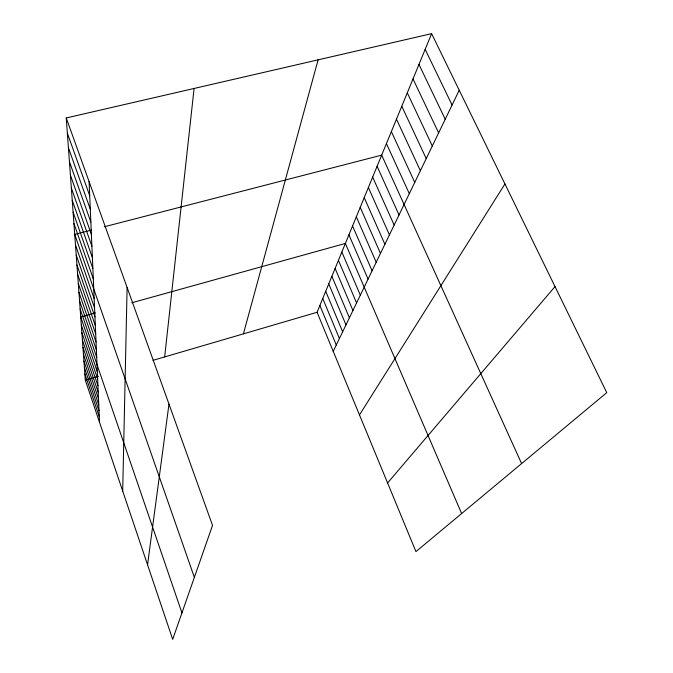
<?xml version="1.0" encoding="UTF-8"?>
<svg xmlns="http://www.w3.org/2000/svg" width="673" height="673" viewBox="0 0 673 673"><rect width="100%" height="100%" fill="white"/><g stroke="black" fill="none" stroke-linecap="round" stroke-linejoin="round"><path stroke-width="1.01" d="M122.696 491.054L127.113 287.472M164.666 356.926L194.085 88.466M147.547 564.782L168.99 404.103M243.416 333.858L318.093 59.847M431.62 33.65L606.752 392.653L415.948 551.616L317.084 312.28L431.62 33.65L66.248 117.96L85.32 380.169L172.683 639.35L212.533 525.394L66.248 117.96M333.219 351.34L459.222 90.232M359.475 414.921L504.943 183.965M387.581 482.962L555.006 286.597M85.32 380.169L98.401 376.333M152.948 360.358L317.084 312.28M95.356 312.903L80.718 316.966L181.937 612.876M131.799 302.774L345.384 243.433L461.636 513.549M91.494 230.082L74.72 234.414L194.362 577.367M104.239 226.793L381.684 155.135L521.609 463.588M425.168 49.356L452.079 105.047M418.968 64.431L445.223 119.247M413.012 78.918L438.636 132.892M407.291 92.849L432.31 145.999M401.781 106.241L426.228 158.601M396.473 119.146L420.381 170.723M391.366 131.58L414.745 182.4M386.437 143.568L409.319 193.656M377.09 166.298L399.022 214.973M372.657 177.083L394.151 225.085M368.375 187.515L389.431 234.852M364.228 197.601L384.88 244.291M360.215 207.36L380.472 253.418M356.328 216.807L376.207 262.26M352.568 225.96L372.076 270.815M348.925 234.827L368.072 279.11M341.85 252.022L360.324 295.161M338.426 260.35L356.572 302.943M335.104 268.434L352.93 310.48M331.882 276.283L349.405 317.799M328.752 283.897L345.972 324.899M325.707 291.3L342.65 331.797M322.754 298.492L339.411 338.502M319.877 305.483L336.273 345.013M67.359 133.212L89.711 195.692M68.419 147.791L90.291 209.168M69.437 161.756L90.847 222.056M70.404 175.131L91.385 234.397M71.338 187.96L91.898 246.217M72.238 200.276L92.386 257.557M73.096 212.104L92.857 268.451M73.921 223.478L93.311 278.908M75.485 244.955L94.17 298.644M76.226 255.101L94.573 307.965M76.932 264.893L94.96 316.941M77.622 274.332L95.339 325.606M78.287 283.451L95.701 333.959M78.926 292.259L96.046 342.027M79.54 300.772L96.382 349.817M80.146 309.008L96.71 357.355M81.298 324.916L97.341 371.9M81.854 332.597L97.644 378.924M82.4 340.042L97.938 385.722M82.922 347.251L98.224 392.3M83.427 354.242L98.502 398.685M83.923 361.014L98.771 404.86M84.403 367.593L99.032 410.858M84.865 373.969L99.284 416.671M89.097 181.592L99.528 422.316"/></g></svg>
